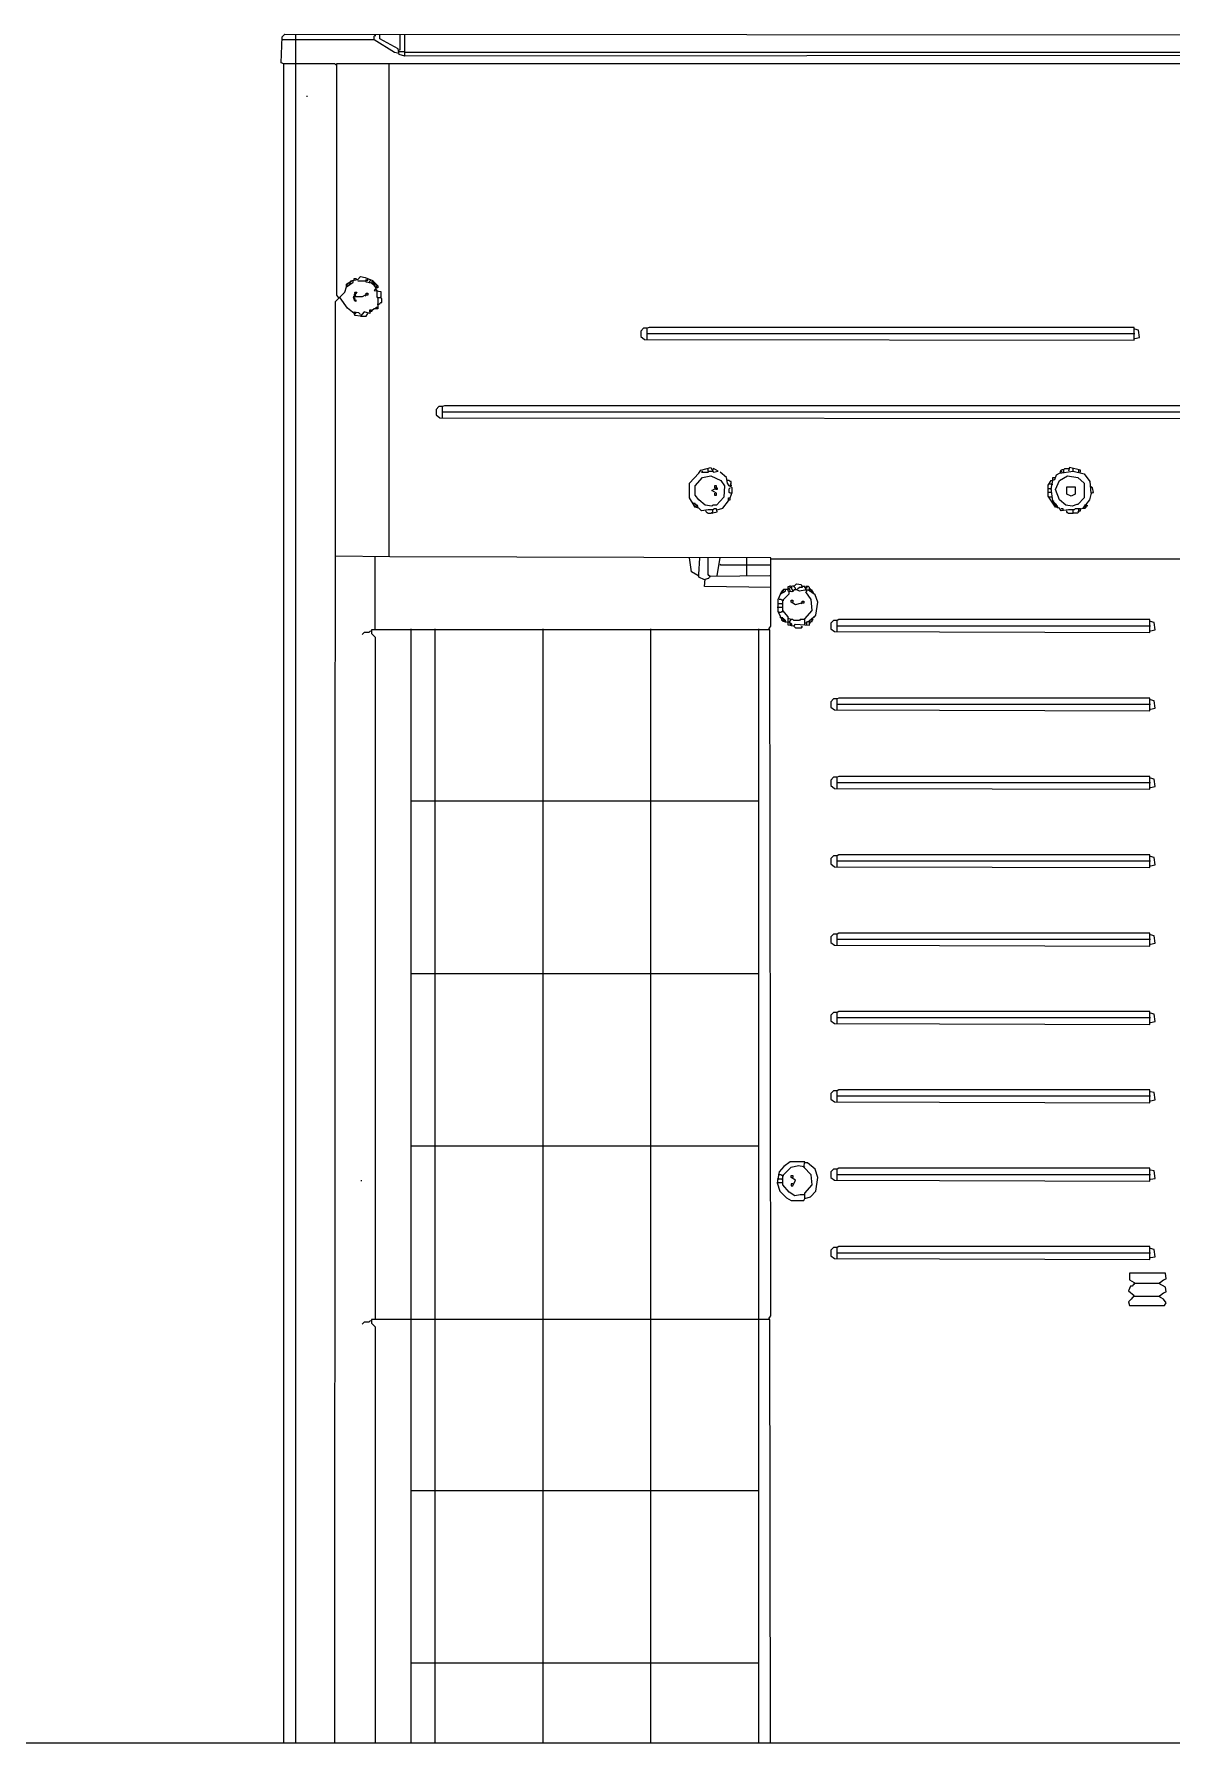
# Model space of a CAD drawing. Extents: x 3792242 to 5145247, y -1546315 to -1031918.
# Drawn here: x 4212547 to 4213419, y -1518664 to -1517354 of the extents above; entities that cross this region are included whole.
import ezdxf

# ---------------------------------------------------------------- set-up
doc = ezdxf.new("R2010")
doc.units = 0
doc.header["$MEASUREMENT"] = 0
doc.layers.add('TENKÁ', color=7, linetype='CONTINUOUS')
doc.layers.add('ZZ-chladenie', color=133, linetype='CONTINUOUS')

msp = doc.modelspace()

# ---------------------------------------------------------------- linework, layer by layer
at = {"layer": 'TENKÁ'}
msp.add_line((4173034.314, -1518663.77), (4218634.314, -1518663.77), dxfattribs=at)
at = {"layer": 'ZZ-chladenie', "color": 9}
for p, q in [((4212736.762, -1517376.171), (4212737.469, -1517356.386)), ((4212737.469, -1517356.386), (4212739.589, -1517354.266)), ((4212748.068, -1517358.506), (4212737.469, -1517358.506)), ((4212739.589, -1517354.266), (4213669.487, -1517354.973)), ((4212748.068, -1518663.77), (4212748.068, -1517354.266)), ((4212808.129, -1517358.506), (4212748.068, -1517358.506)), ((4212808.129, -1517355.679), (4212808.836, -1517354.973)), ((4212808.129, -1517358.506), (4212808.129, -1517355.679)), ((4212823.675, -1517368.399), (4212808.129, -1517358.506)), ((4212808.836, -1517354.973), (4212808.836, -1517355.679)), ((4212812.37, -1517354.973), (4212812.37, -1517354.266)), ((4212812.37, -1517357.799), (4212812.37, -1517354.973)), ((4212826.502, -1517365.572), (4212812.37, -1517357.799)), ((4212827.915, -1517366.279), (4212827.915, -1517354.266)), ((4212831.448, -1517370.518), (4212831.448, -1517354.266)), ((4212827.208, -1517369.105), (4212823.675, -1517368.399)), ((4212827.208, -1517369.812), (4212826.502, -1517365.572)), ((4212827.208, -1517366.279), (4212827.915, -1517366.279)), ((4212830.741, -1517367.692), (4212827.208, -1517367.692)), ((4212831.448, -1517371.225), (4212827.208, -1517369.812)), ((4212831.448, -1517368.399), (4212830.741, -1517367.692)), ((4213575.508, -1517368.399), (4212831.448, -1517368.399)), ((4213575.508, -1517370.518), (4212831.448, -1517371.225)), ((4212738.882, -1517376.878), (4212736.762, -1517376.171)), ((4212748.068, -1517376.878), (4212738.882, -1517376.878)), ((4212738.882, -1518663.77), (4212738.882, -1517376.878)), ((4212777.745, -1517376.878), (4212748.068, -1517376.878)), ((4212778.452, -1517377.584), (4212777.745, -1517376.878)), ((4212778.452, -1517377.584), (4212779.159, -1517377.584)), ((4213588.227, -1517376.878), (4212779.159, -1517376.878)), ((4212779.159, -1517376.878), (4212779.159, -1517554.237)), ((4212819.436, -1517754.207), (4212819.436, -1517376.878)), ((4212756.548, -1517402.316), (4212756.548, -1517401.609)), ((4212786.932, -1517545.758), (4212791.171, -1517542.931)), ((4212786.932, -1517547.877), (4212791.878, -1517544.344)), ((4212789.051, -1517544.344), (4212788.345, -1517545.051)), ((4212789.758, -1517545.051), (4212789.051, -1517544.344)), ((4212790.464, -1517543.638), (4212790.464, -1517542.931)), ((4212791.171, -1517542.931), (4212795.411, -1517542.224)), ((4212791.878, -1517544.344), (4212791.878, -1517542.931)), ((4212792.584, -1517542.931), (4212792.584, -1517541.518)), ((4212792.584, -1517541.518), (4212793.997, -1517541.518)), ((4212793.997, -1517541.518), (4212794.704, -1517542.224)), ((4212794.704, -1517542.224), (4212793.997, -1517542.224)), ((4212795.411, -1517542.224), (4212797.531, -1517540.105)), ((4212801.77, -1517543.638), (4212795.411, -1517543.638)), ((4212797.531, -1517540.105), (4212801.063, -1517540.811)), ((4212801.063, -1517540.811), (4212806.716, -1517542.931)), ((4212801.77, -1517544.344), (4212801.77, -1517542.224)), ((4212801.77, -1517542.224), (4212803.184, -1517542.931)), ((4212806.716, -1517545.051), (4212801.77, -1517544.344)), ((4212803.184, -1517542.931), (4212803.184, -1517541.518)), ((4212804.597, -1517543.638), (4212805.303, -1517542.931)), ((4212804.597, -1517545.051), (4212804.597, -1517543.638)), ((4212805.303, -1517542.931), (4212805.303, -1517542.224)), ((4212806.01, -1517544.344), (4212806.716, -1517543.638)), ((4212806.716, -1517545.051), (4212806.01, -1517544.344)), ((4212806.716, -1517542.931), (4212810.956, -1517547.171)), ((4212807.423, -1517543.638), (4212806.716, -1517543.638)), ((4212807.423, -1517544.344), (4212807.423, -1517543.638)), ((4212808.129, -1517545.051), (4212807.423, -1517544.344)), ((4212778.452, -1517559.183), (4212785.518, -1517552.117)), ((4212779.159, -1517554.237), (4212780.572, -1517556.357)), ((4212781.985, -1517556.357), (4212781.985, -1517555.65)), ((4212787.638, -1517564.129), (4212781.985, -1517556.357)), ((4212785.518, -1517552.117), (4212786.932, -1517547.877)), ((4212786.932, -1517547.877), (4212786.225, -1517547.877)), ((4212786.932, -1517546.464), (4212787.638, -1517545.758)), ((4212786.932, -1517547.877), (4212786.932, -1517545.758)), ((4212787.638, -1517547.171), (4212786.932, -1517546.464)), ((4212786.932, -1517547.877), (4212787.638, -1517547.171)), ((4212787.638, -1517545.758), (4212787.638, -1517545.051)), ((4212787.638, -1517545.051), (4212788.345, -1517545.051)), ((4212788.345, -1517546.464), (4212789.051, -1517546.464)), ((4212789.051, -1517545.758), (4212789.758, -1517545.051)), ((4212789.051, -1517546.464), (4212789.051, -1517545.758)), ((4212798.944, -1517555.65), (4212791.878, -1517555.65)), ((4212791.878, -1517555.65), (4212792.584, -1517557.77)), ((4212793.997, -1517553.531), (4212792.584, -1517553.531)), ((4212792.584, -1517553.531), (4212792.584, -1517554.944)), ((4212792.584, -1517554.944), (4212793.997, -1517554.944)), ((4212793.291, -1517556.357), (4212792.584, -1517557.063)), ((4212792.584, -1517557.063), (4212793.291, -1517557.063)), ((4212792.584, -1517557.77), (4212793.997, -1517557.77)), ((4212793.997, -1517554.944), (4212793.291, -1517552.117)), ((4212793.291, -1517552.117), (4212794.704, -1517552.117)), ((4212793.291, -1517557.063), (4212793.291, -1517556.357)), ((4212794.704, -1517552.117), (4212793.997, -1517553.531)), ((4212793.997, -1517557.77), (4212793.997, -1517559.183)), ((4212801.063, -1517554.237), (4212798.944, -1517555.65)), ((4212801.77, -1517554.237), (4212801.063, -1517554.944)), ((4212803.184, -1517554.237), (4212801.063, -1517554.237)), ((4212801.77, -1517554.237), (4212801.77, -1517552.824)), ((4212801.77, -1517552.824), (4212803.184, -1517552.824)), ((4212803.184, -1517552.824), (4212803.184, -1517554.237)), ((4212806.716, -1517545.758), (4212806.01, -1517545.051)), ((4212809.543, -1517548.584), (4212806.716, -1517545.051)), ((4212807.423, -1517545.758), (4212806.716, -1517545.758)), ((4212808.129, -1517546.464), (4212807.423, -1517545.758)), ((4212808.836, -1517545.758), (4212808.129, -1517545.051)), ((4212808.836, -1517547.171), (4212808.129, -1517546.464)), ((4212809.543, -1517548.584), (4212808.129, -1517550.704)), ((4212808.129, -1517550.704), (4212813.076, -1517551.41)), ((4212809.543, -1517545.758), (4212808.836, -1517545.758)), ((4212808.836, -1517547.877), (4212808.836, -1517547.171)), ((4212809.543, -1517548.584), (4212808.836, -1517547.877)), ((4212809.543, -1517546.464), (4212809.543, -1517545.758)), ((4212810.25, -1517547.171), (4212809.543, -1517546.464)), ((4212809.543, -1517547.877), (4212810.25, -1517547.171)), ((4212809.543, -1517549.997), (4212809.543, -1517548.584)), ((4212810.956, -1517548.584), (4212809.543, -1517548.584)), ((4212810.25, -1517550.704), (4212809.543, -1517549.997)), ((4212810.25, -1517555.65), (4212810.25, -1517550.704)), ((4212810.956, -1517556.357), (4212810.25, -1517555.65)), ((4212810.956, -1517547.171), (4212810.956, -1517548.584)), ((4212813.076, -1517556.357), (4212810.956, -1517556.357)), ((4212810.956, -1517556.357), (4212810.956, -1517564.836)), ((4212813.076, -1517551.41), (4212813.076, -1517556.357)), ((4212813.076, -1517556.357), (4212813.076, -1517555.65)), ((4212813.783, -1517557.063), (4212813.076, -1517556.357)), ((4212813.783, -1517559.89), (4212813.783, -1517557.063)), ((4212777.926, -1518663.77), (4212778.452, -1517559.183)), ((4212792.584, -1517568.369), (4212787.638, -1517564.129)), ((4212793.997, -1517559.183), (4212792.584, -1517558.476)), ((4212793.291, -1517569.782), (4212792.584, -1517566.956)), ((4212792.584, -1517566.956), (4212796.118, -1517567.663)), ((4212792.584, -1517568.369), (4212793.997, -1517568.369)), ((4212797.531, -1517570.489), (4212793.291, -1517569.782)), ((4212793.997, -1517568.369), (4212793.997, -1517566.956)), ((4212796.118, -1517567.663), (4212797.531, -1517569.076)), ((4212800.357, -1517566.956), (4212797.531, -1517570.489)), ((4212797.531, -1517570.489), (4212801.77, -1517570.489)), ((4212804.597, -1517568.369), (4212800.357, -1517566.956)), ((4212801.77, -1517570.489), (4212803.184, -1517568.369)), ((4212804.597, -1517566.956), (4212804.597, -1517565.542)), ((4212804.597, -1517565.542), (4212806.01, -1517565.542)), ((4212805.303, -1517566.956), (4212804.597, -1517566.956)), ((4212804.597, -1517566.956), (4212804.597, -1517568.369)), ((4212808.129, -1517564.836), (4212805.303, -1517566.956)), ((4212806.01, -1517565.542), (4212806.01, -1517566.249)), ((4212806.01, -1517566.249), (4212806.01, -1517566.956)), ((4212810.956, -1517564.836), (4212808.129, -1517564.836)), ((4212809.543, -1517564.836), (4212809.543, -1517563.423)), ((4212809.543, -1517563.423), (4212810.25, -1517563.423)), ((4212810.25, -1517561.303), (4212811.663, -1517561.303)), ((4212810.25, -1517563.423), (4212810.956, -1517563.423)), ((4212811.663, -1517561.303), (4212812.37, -1517560.597)), ((4212812.37, -1517560.597), (4212813.076, -1517559.89)), ((4212813.076, -1517559.89), (4212813.783, -1517559.89)), ((4213014.46, -1517579.675), (4213012.34, -1517581.794)), ((4213012.34, -1517581.794), (4213012.34, -1517586.034)), ((4213017.286, -1517579.675), (4213014.46, -1517579.675)), ((4213018.699, -1517578.968), (4213017.286, -1517579.675)), ((4213017.286, -1517588.154), (4213017.286, -1517579.675)), ((4213391.082, -1517583.915), (4213017.286, -1517583.915)), ((4213390.376, -1517578.968), (4213018.699, -1517578.968)), ((4213390.376, -1517588.86), (4213390.376, -1517578.968)), ((4213391.082, -1517580.381), (4213390.376, -1517580.381)), ((4213393.909, -1517581.088), (4213391.082, -1517580.381)), ((4213394.616, -1517586.741), (4213393.909, -1517581.088)), ((4213012.34, -1517586.034), (4213015.166, -1517588.154)), ((4213015.166, -1517588.154), (4213390.376, -1517588.86)), ((4213391.082, -1517587.447), (4213394.616, -1517586.741)), ((4212857.593, -1517639.737), (4212855.472, -1517641.856)), ((4212855.472, -1517641.856), (4212855.472, -1517646.096)), ((4212855.472, -1517646.096), (4212858.299, -1517648.216)), ((4212860.419, -1517639.737), (4212857.593, -1517639.737)), ((4212858.299, -1517648.216), (4213547.243, -1517648.923)), ((4212861.832, -1517639.03), (4212860.419, -1517639.737)), ((4212860.419, -1517648.216), (4212860.419, -1517639.737)), ((4213547.95, -1517643.976), (4212860.419, -1517643.976)), ((4213547.243, -1517639.03), (4212861.832, -1517639.03)), ((4213056.856, -1517690.612), (4213058.269, -1517688.493)), ((4213058.269, -1517688.493), (4213066.042, -1517686.373)), ((4213059.683, -1517688.493), (4213059.683, -1517687.786)), ((4213063.922, -1517689.199), (4213063.922, -1517687.08)), ((4213066.042, -1517686.373), (4213068.162, -1517689.906)), ((4213068.162, -1517687.08), (4213067.456, -1517687.786)), ((4213071.695, -1517689.199), (4213068.162, -1517687.08)), ((4213334.554, -1517688.493), (4213335.26, -1517687.786)), ((4213334.554, -1517689.199), (4213334.554, -1517688.493)), ((4213335.26, -1517687.786), (4213336.673, -1517687.786)), ((4213336.673, -1517687.786), (4213337.38, -1517687.08)), ((4213336.673, -1517689.906), (4213336.673, -1517687.786)), ((4213337.38, -1517687.08), (4213340.207, -1517687.08)), ((4213340.914, -1517686.373), (4213340.207, -1517689.199)), ((4213349.393, -1517688.493), (4213340.914, -1517686.373)), ((4213343.74, -1517689.199), (4213343.74, -1517687.08)), ((4213347.98, -1517689.906), (4213347.98, -1517688.493)), ((4213349.393, -1517689.906), (4213349.393, -1517688.493)), ((4213049.79, -1517698.385), (4213056.856, -1517690.612)), ((4213049.79, -1517709.691), (4213049.79, -1517698.385)), ((4213054.03, -1517700.505), (4213059.683, -1517694.146)), ((4213054.03, -1517707.571), (4213054.03, -1517700.505)), ((4213059.683, -1517689.199), (4213058.976, -1517689.906)), ((4213058.976, -1517689.906), (4213063.922, -1517689.906)), ((4213059.683, -1517689.906), (4213059.683, -1517689.199)), ((4213059.683, -1517694.146), (4213066.042, -1517692.733)), ((4213063.922, -1517689.906), (4213064.629, -1517689.199)), ((4213064.629, -1517689.199), (4213067.456, -1517689.199)), ((4213066.042, -1517692.733), (4213073.815, -1517696.265)), ((4213066.749, -1517704.038), (4213070.282, -1517701.918)), ((4213068.162, -1517689.906), (4213071.695, -1517689.199)), ((4213070.282, -1517700.505), (4213068.869, -1517700.505)), ((4213068.869, -1517700.505), (4213068.869, -1517701.918)), ((4213068.869, -1517701.918), (4213070.282, -1517701.918)), ((4213070.282, -1517701.918), (4213070.282, -1517700.505)), ((4213070.282, -1517701.918), (4213070.988, -1517701.918)), ((4213070.988, -1517701.918), (4213070.988, -1517703.332)), ((4213078.055, -1517694.146), (4213073.108, -1517689.906)), ((4213073.815, -1517696.265), (4213076.642, -1517700.505)), ((4213076.642, -1517700.505), (4213075.935, -1517708.985)), ((4213078.761, -1517698.385), (4213078.055, -1517694.146)), ((4213080.174, -1517696.265), (4213078.761, -1517696.265)), ((4213080.174, -1517700.505), (4213078.761, -1517698.385)), ((4213080.881, -1517696.972), (4213080.174, -1517696.265)), ((4213082.294, -1517701.918), (4213080.174, -1517700.505)), ((4213080.174, -1517702.625), (4213080.881, -1517701.918)), ((4213081.588, -1517696.972), (4213080.881, -1517696.972)), ((4213081.588, -1517699.092), (4213080.881, -1517699.092)), ((4213080.881, -1517699.092), (4213081.588, -1517699.799)), ((4213081.588, -1517700.505), (4213080.881, -1517700.505)), ((4213081.588, -1517699.092), (4213081.588, -1517696.972)), ((4213081.588, -1517699.799), (4213081.588, -1517700.505)), ((4213082.294, -1517705.451), (4213082.294, -1517701.918)), ((4213324.662, -1517699.799), (4213326.781, -1517696.265)), ((4213324.662, -1517708.278), (4213324.662, -1517699.799)), ((4213327.488, -1517699.092), (4213325.368, -1517699.092)), ((4213326.781, -1517696.265), (4213329.607, -1517695.559)), ((4213326.781, -1517702.625), (4213328.194, -1517696.265)), ((4213327.488, -1517699.092), (4213328.194, -1517699.092)), ((4213328.194, -1517696.265), (4213328.194, -1517694.146)), ((4213328.194, -1517694.146), (4213329.607, -1517694.146)), ((4213329.607, -1517695.559), (4213331.021, -1517692.026)), ((4213330.314, -1517703.332), (4213333.141, -1517696.265)), ((4213331.021, -1517692.026), (4213333.141, -1517690.612)), ((4213333.141, -1517690.612), (4213343.74, -1517689.199)), ((4213333.141, -1517696.265), (4213339.5, -1517692.733)), ((4213334.554, -1517689.199), (4213333.847, -1517689.199)), ((4213333.847, -1517689.199), (4213333.847, -1517690.612)), ((4213335.26, -1517689.906), (4213334.554, -1517689.199)), ((4213335.26, -1517690.612), (4213335.26, -1517689.906)), ((4213338.794, -1517706.864), (4213338.794, -1517701.212)), ((4213338.794, -1517701.212), (4213345.153, -1517701.212)), ((4213339.5, -1517692.733), (4213347.273, -1517694.146)), ((4213343.74, -1517689.199), (4213352.219, -1517691.319)), ((4213345.153, -1517701.212), (4213345.153, -1517706.864)), ((4213347.273, -1517694.146), (4213352.219, -1517698.385)), ((4213352.219, -1517691.319), (4213356.459, -1517696.972)), ((4213352.219, -1517698.385), (4213352.219, -1517709.691)), ((4213356.459, -1517696.972), (4213357.165, -1517706.158)), ((4213358.579, -1517701.918), (4213357.165, -1517701.212)), ((4213359.285, -1517705.451), (4213358.579, -1517701.918)), ((4213054.03, -1517716.757), (4213049.79, -1517709.691)), ((4213052.617, -1517713.93), (4213051.91, -1517713.224)), ((4213054.03, -1517713.93), (4213052.617, -1517713.93)), ((4213056.856, -1517711.104), (4213054.03, -1517707.571)), ((4213054.03, -1517714.637), (4213054.03, -1517713.93)), ((4213054.736, -1517714.637), (4213054.03, -1517714.637)), ((4213054.736, -1517715.344), (4213054.03, -1517714.637)), ((4213054.736, -1517715.344), (4213054.736, -1517714.637)), ((4213061.803, -1517715.344), (4213056.856, -1517711.104)), ((4213070.282, -1517706.158), (4213066.749, -1517704.038)), ((4213068.869, -1517706.158), (4213068.869, -1517707.571)), ((4213068.869, -1517707.571), (4213070.282, -1517707.571)), ((4213070.988, -1517703.332), (4213069.575, -1517703.332)), ((4213070.282, -1517707.571), (4213070.282, -1517706.158)), ((4213075.935, -1517708.985), (4213070.282, -1517715.344)), ((4213075.228, -1517717.464), (4213079.468, -1517711.811)), ((4213079.468, -1517711.811), (4213079.468, -1517709.691)), ((4213079.468, -1517709.691), (4213080.881, -1517709.691)), ((4213079.468, -1517711.104), (4213080.881, -1517711.104)), ((4213080.174, -1517705.451), (4213080.174, -1517702.625)), ((4213080.881, -1517706.158), (4213080.174, -1517705.451)), ((4213080.881, -1517709.691), (4213082.294, -1517705.451)), ((4213081.588, -1517706.158), (4213080.881, -1517706.158)), ((4213080.881, -1517711.104), (4213080.881, -1517709.691)), ((4213081.588, -1517706.158), (4213082.294, -1517706.158)), ((4213326.781, -1517702.625), (4213324.662, -1517702.625)), ((4213326.781, -1517705.451), (4213324.662, -1517705.451)), ((4213330.314, -1517716.757), (4213324.662, -1517708.278)), ((4213327.488, -1517708.985), (4213325.368, -1517708.985)), ((4213326.781, -1517702.625), (4213327.488, -1517702.625)), ((4213328.194, -1517711.811), (4213326.781, -1517702.625)), ((4213328.901, -1517712.517), (4213328.194, -1517711.811)), ((4213331.021, -1517715.344), (4213328.194, -1517711.811)), ((4213328.194, -1517713.224), (4213328.901, -1517712.517)), ((4213328.194, -1517713.93), (4213328.194, -1517713.224)), ((4213328.901, -1517713.93), (4213328.194, -1517713.93)), ((4213329.607, -1517713.93), (4213328.901, -1517713.93)), ((4213330.314, -1517714.637), (4213329.607, -1517713.93)), ((4213333.141, -1517711.104), (4213330.314, -1517703.332)), ((4213331.021, -1517714.637), (4213330.314, -1517714.637)), ((4213331.021, -1517715.344), (4213331.021, -1517714.637)), ((4213338.087, -1517715.344), (4213333.141, -1517711.104)), ((4213342.327, -1517708.278), (4213338.794, -1517706.864)), ((4213345.153, -1517706.864), (4213342.327, -1517708.278)), ((4213346.566, -1517714.637), (4213343.033, -1517716.051)), ((4213347.273, -1517714.637), (4213346.566, -1517714.637)), ((4213352.219, -1517709.691), (4213347.273, -1517714.637)), ((4213351.512, -1517717.464), (4213353.632, -1517714.637)), ((4213352.926, -1517715.344), (4213352.926, -1517714.637)), ((4213353.632, -1517714.637), (4213356.459, -1517711.104)), ((4213356.459, -1517711.104), (4213357.872, -1517706.158)), ((4213357.165, -1517706.158), (4213359.285, -1517705.451)), ((4213357.872, -1517706.158), (4213358.579, -1517705.451)), ((4213053.323, -1517716.051), (4213053.323, -1517715.344)), ((4213054.03, -1517716.051), (4213053.323, -1517716.051)), ((4213054.736, -1517716.757), (4213054.03, -1517716.051)), ((4213056.856, -1517717.464), (4213054.03, -1517716.757)), ((4213055.443, -1517716.051), (4213054.736, -1517715.344)), ((4213055.443, -1517715.344), (4213054.736, -1517715.344)), ((4213055.443, -1517716.051), (4213054.736, -1517716.757)), ((4213054.736, -1517716.757), (4213055.443, -1517716.051)), ((4213056.15, -1517716.051), (4213055.443, -1517715.344)), ((4213056.15, -1517717.464), (4213056.15, -1517716.051)), ((4213058.976, -1517719.583), (4213056.856, -1517717.464)), ((4213063.922, -1517718.877), (4213058.976, -1517719.583)), ((4213066.749, -1517716.051), (4213061.803, -1517715.344)), ((4213062.509, -1517720.29), (4213062.509, -1517719.583)), ((4213063.216, -1517720.996), (4213062.509, -1517720.29)), ((4213063.922, -1517721.703), (4213063.216, -1517720.996)), ((4213067.456, -1517718.877), (4213063.922, -1517718.877)), ((4213066.042, -1517721.703), (4213063.922, -1517721.703)), ((4213066.749, -1517720.996), (4213066.042, -1517721.703)), ((4213067.456, -1517715.344), (4213066.749, -1517716.051)), ((4213067.456, -1517720.996), (4213066.749, -1517721.703)), ((4213067.456, -1517720.996), (4213066.749, -1517720.996)), ((4213070.282, -1517715.344), (4213067.456, -1517715.344)), ((4213068.869, -1517718.17), (4213067.456, -1517718.877)), ((4213067.456, -1517720.996), (4213067.456, -1517718.877)), ((4213067.456, -1517720.996), (4213070.988, -1517720.29)), ((4213070.282, -1517718.17), (4213068.869, -1517718.17)), ((4213070.988, -1517720.29), (4213070.282, -1517718.17)), ((4213070.988, -1517718.877), (4213075.228, -1517717.464)), ((4213329.607, -1517716.051), (4213329.607, -1517715.344)), ((4213330.314, -1517716.051), (4213329.607, -1517716.051)), ((4213331.021, -1517716.757), (4213330.314, -1517716.051)), ((4213333.141, -1517717.464), (4213330.314, -1517716.757)), ((4213331.728, -1517716.051), (4213331.021, -1517715.344)), ((4213332.434, -1517717.464), (4213331.021, -1517715.344)), ((4213331.728, -1517716.051), (4213331.021, -1517716.757)), ((4213331.021, -1517716.757), (4213331.728, -1517716.051)), ((4213334.554, -1517719.583), (4213333.141, -1517717.464)), ((4213335.967, -1517718.17), (4213334.554, -1517718.17)), ((4213340.207, -1517718.877), (4213334.554, -1517719.583)), ((4213335.967, -1517719.583), (4213335.967, -1517718.17)), ((4213343.033, -1517716.051), (4213338.087, -1517715.344)), ((4213338.794, -1517720.29), (4213338.794, -1517719.583)), ((4213339.5, -1517720.996), (4213338.794, -1517720.29)), ((4213340.207, -1517721.703), (4213339.5, -1517720.996)), ((4213343.74, -1517718.877), (4213340.207, -1517718.877)), ((4213343.74, -1517721.703), (4213340.207, -1517721.703)), ((4213344.446, -1517718.877), (4213343.74, -1517718.877)), ((4213343.74, -1517720.996), (4213343.74, -1517718.877)), ((4213343.74, -1517720.996), (4213347.273, -1517720.996)), ((4213343.74, -1517720.996), (4213343.74, -1517721.703)), ((4213345.153, -1517718.17), (4213344.446, -1517718.877)), ((4213347.98, -1517718.17), (4213345.153, -1517718.17)), ((4213347.98, -1517719.583), (4213347.273, -1517720.29)), ((4213347.273, -1517720.996), (4213347.98, -1517720.29)), ((4213349.393, -1517718.17), (4213347.98, -1517718.17)), ((4213347.98, -1517720.29), (4213347.98, -1517718.17)), ((4213347.98, -1517719.583), (4213349.393, -1517719.583)), ((4213349.393, -1517718.17), (4213351.512, -1517717.464)), ((4213349.393, -1517719.583), (4213349.393, -1517718.17)), ((4213351.512, -1517717.464), (4213352.926, -1517717.464)), ((4213352.219, -1517716.051), (4213352.926, -1517715.344)), ((4213352.926, -1517716.757), (4213352.219, -1517716.051)), ((4213352.926, -1517716.757), (4213352.219, -1517716.051)), ((4213353.632, -1517716.051), (4213352.926, -1517716.757)), ((4213352.926, -1517717.464), (4213353.632, -1517716.757)), ((4213353.632, -1517716.051), (4213354.339, -1517715.344)), ((4213353.632, -1517716.757), (4213353.632, -1517716.051)), ((4213354.339, -1517716.051), (4213353.632, -1517716.051)), ((4213354.339, -1517715.344), (4213354.339, -1517716.051)), ((4212820.142, -1517754.914), (4212778.452, -1517754.207)), ((4212808.836, -1517810.03), (4212808.836, -1517754.914)), ((4213111.972, -1517755.621), (4212820.142, -1517754.914)), ((4213051.204, -1517766.22), (4213049.79, -1517755.621)), ((4213056.15, -1517769.046), (4213051.204, -1517766.22)), ((4213056.856, -1517768.339), (4213057.563, -1517755.621)), ((4213063.922, -1517768.339), (4213063.922, -1517755.621)), ((4213070.988, -1517769.046), (4213073.108, -1517755.621)), ((4213073.815, -1517761.273), (4213073.108, -1517760.567)), ((4213093.6, -1517761.273), (4213073.815, -1517761.273)), ((4213093.6, -1517769.046), (4213093.6, -1517755.621)), ((4213111.972, -1517761.273), (4213093.6, -1517761.273)), ((4213111.972, -1517807.91), (4213111.972, -1517755.621)), ((4213111.972, -1517756.327), (4213586.813, -1517756.327)), ((4213056.15, -1517769.046), (4213056.856, -1517769.046)), ((4213056.856, -1517770.46), (4213056.856, -1517768.339)), ((4213061.096, -1517772.579), (4213056.856, -1517770.46)), ((4213061.096, -1517777.526), (4213061.803, -1517771.873)), ((4213111.972, -1517778.232), (4213061.096, -1517777.526)), ((4213061.803, -1517771.873), (4213064.629, -1517771.166)), ((4213064.629, -1517769.046), (4213063.922, -1517768.339)), ((4213065.335, -1517769.753), (4213064.629, -1517769.046)), ((4213064.629, -1517771.166), (4213065.335, -1517769.753)), ((4213065.335, -1517769.753), (4213111.265, -1517769.046)), ((4213065.335, -1517769.753), (4213065.335, -1517770.46)), ((4213120.451, -1517781.059), (4213121.865, -1517779.646)), ((4213121.158, -1517781.059), (4213121.158, -1517780.352)), ((4213121.158, -1517780.352), (4213121.865, -1517780.352)), ((4213121.865, -1517779.646), (4213124.691, -1517779.646)), ((4213123.278, -1517781.059), (4213123.278, -1517779.646)), ((4213125.397, -1517777.526), (4213130.344, -1517776.819)), ((4213125.397, -1517781.059), (4213125.397, -1517777.526)), ((4213126.104, -1517778.939), (4213126.81, -1517778.232)), ((4213126.104, -1517779.646), (4213126.104, -1517778.939)), ((4213126.81, -1517780.352), (4213126.104, -1517779.646)), ((4213126.81, -1517777.526), (4213126.81, -1517776.819)), ((4213126.81, -1517778.232), (4213126.81, -1517778.939)), ((4213126.81, -1517778.232), (4213128.224, -1517778.232)), ((4213126.81, -1517781.765), (4213126.81, -1517780.352)), ((4213128.224, -1517778.232), (4213128.224, -1517777.526)), ((4213128.224, -1517779.646), (4213128.224, -1517778.232)), ((4213128.931, -1517780.352), (4213128.224, -1517779.646)), ((4213131.051, -1517779.646), (4213128.224, -1517781.765)), ((4213128.931, -1517781.059), (4213128.931, -1517780.352)), ((4213129.637, -1517777.526), (4213129.637, -1517776.819)), ((4213130.344, -1517778.232), (4213129.637, -1517777.526)), ((4213130.344, -1517776.819), (4213131.757, -1517775.405)), ((4213131.051, -1517778.939), (4213130.344, -1517778.232)), ((4213131.051, -1517779.646), (4213131.051, -1517778.939)), ((4213131.051, -1517779.646), (4213131.051, -1517780.352)), ((4213133.877, -1517781.059), (4213131.051, -1517779.646)), ((4213131.757, -1517775.405), (4213135.29, -1517776.112)), ((4213133.877, -1517778.232), (4213132.464, -1517779.646)), ((4213135.997, -1517778.232), (4213133.877, -1517778.232)), ((4213138.117, -1517780.352), (4213133.877, -1517781.059)), ((4213135.29, -1517776.112), (4213135.997, -1517778.232)), ((4213138.117, -1517777.526), (4213135.997, -1517777.526)), ((4213138.117, -1517778.232), (4213138.117, -1517777.526)), ((4213138.823, -1517778.939), (4213138.117, -1517778.232)), ((4213138.823, -1517778.939), (4213138.117, -1517778.939)), ((4213140.943, -1517780.352), (4213138.117, -1517780.352)), ((4213140.943, -1517777.526), (4213138.823, -1517777.526)), ((4213138.823, -1517777.526), (4213139.53, -1517778.232)), ((4213139.53, -1517778.939), (4213138.823, -1517778.939)), ((4213138.823, -1517779.646), (4213138.823, -1517778.939)), ((4213139.53, -1517780.352), (4213138.823, -1517779.646)), ((4213139.53, -1517778.232), (4213139.53, -1517778.939)), ((4213139.53, -1517781.059), (4213139.53, -1517780.352)), ((4213141.649, -1517778.232), (4213140.943, -1517777.526)), ((4213145.889, -1517783.885), (4213140.943, -1517780.352)), ((4213141.649, -1517778.939), (4213141.649, -1517778.232)), ((4213143.769, -1517781.059), (4213141.649, -1517778.939)), ((4213141.649, -1517778.939), (4213141.649, -1517780.352)), ((4213141.649, -1517780.352), (4213141.649, -1517778.939)), ((4213143.769, -1517780.352), (4213143.062, -1517780.352)), ((4213143.769, -1517781.059), (4213143.769, -1517780.352)), ((4213117.625, -1517793.778), (4213116.918, -1517793.778)), ((4213117.625, -1517787.418), (4213120.451, -1517781.059)), ((4213117.625, -1517796.604), (4213117.625, -1517787.418)), ((4213120.451, -1517790.951), (4213117.625, -1517790.951)), ((4213120.451, -1517793.778), (4213117.625, -1517793.778)), ((4213119.744, -1517787.418), (4213118.331, -1517787.418)), ((4213119.744, -1517783.178), (4213123.278, -1517781.059)), ((4213120.451, -1517788.125), (4213119.744, -1517787.418)), ((4213120.451, -1517781.765), (4213121.158, -1517781.059)), ((4213121.158, -1517782.472), (4213120.451, -1517781.765)), ((4213121.158, -1517782.472), (4213120.451, -1517781.765)), ((4213121.158, -1517788.125), (4213120.451, -1517788.125)), ((4213120.451, -1517790.951), (4213121.158, -1517790.951)), ((4213121.865, -1517781.765), (4213121.158, -1517782.472)), ((4213121.158, -1517788.125), (4213126.104, -1517783.178)), ((4213121.158, -1517788.125), (4213121.865, -1517788.125)), ((4213121.158, -1517795.897), (4213121.158, -1517788.125)), ((4213121.865, -1517781.765), (4213122.571, -1517781.765)), ((4213122.571, -1517781.765), (4213122.571, -1517781.059)), ((4213128.224, -1517781.765), (4213125.397, -1517781.059)), ((4213126.104, -1517783.178), (4213126.104, -1517781.765)), ((4213127.517, -1517789.538), (4213127.517, -1517788.125)), ((4213127.517, -1517788.125), (4213128.931, -1517788.125)), ((4213131.051, -1517791.657), (4213127.517, -1517789.538)), ((4213128.931, -1517781.059), (4213128.931, -1517781.765)), ((4213128.931, -1517788.125), (4213128.931, -1517789.538)), ((4213135.29, -1517790.244), (4213131.051, -1517791.657)), ((4213135.997, -1517790.244), (4213135.29, -1517790.951)), ((4213137.41, -1517790.244), (4213135.29, -1517790.244)), ((4213135.997, -1517790.244), (4213135.997, -1517788.831)), ((4213135.997, -1517788.831), (4213137.41, -1517788.831)), ((4213137.41, -1517788.831), (4213137.41, -1517790.244)), ((4213138.823, -1517781.765), (4213139.53, -1517781.059)), ((4213143.062, -1517787.418), (4213138.823, -1517781.765)), ((4213142.356, -1517781.765), (4213142.356, -1517781.059)), ((4213143.062, -1517781.765), (4213142.356, -1517781.765)), ((4213143.769, -1517782.472), (4213143.062, -1517781.765)), ((4213143.769, -1517795.897), (4213143.062, -1517787.418)), ((4213144.476, -1517781.765), (4213143.769, -1517781.059)), ((4213145.183, -1517783.178), (4213143.769, -1517781.059)), ((4213144.476, -1517781.765), (4213143.769, -1517782.472)), ((4213143.769, -1517782.472), (4213144.476, -1517781.765)), ((4213148.009, -1517789.538), (4213145.889, -1517783.885)), ((4213146.596, -1517799.43), (4213148.009, -1517789.538)), ((4213121.158, -1517804.377), (4213117.625, -1517796.604)), ((4213118.331, -1517797.311), (4213117.625, -1517797.311)), ((4213118.331, -1517797.311), (4213119.744, -1517797.311)), ((4213119.744, -1517801.551), (4213119.038, -1517800.844)), ((4213119.744, -1517797.311), (4213120.451, -1517796.604)), ((4213121.158, -1517801.551), (4213119.744, -1517801.551)), ((4213120.451, -1517796.604), (4213121.158, -1517796.604)), ((4213120.451, -1517803.67), (4213120.451, -1517802.964)), ((4213121.158, -1517803.67), (4213120.451, -1517803.67)), ((4213125.397, -1517800.844), (4213121.158, -1517795.897)), ((4213121.158, -1517802.257), (4213121.158, -1517801.551)), ((4213121.865, -1517802.257), (4213121.158, -1517802.257)), ((4213121.865, -1517802.964), (4213121.158, -1517802.257)), ((4213121.865, -1517804.377), (4213121.158, -1517803.67)), ((4213125.397, -1517805.083), (4213121.158, -1517804.377)), ((4213121.865, -1517802.964), (4213121.865, -1517802.257)), ((4213122.571, -1517803.67), (4213121.865, -1517802.964)), ((4213122.571, -1517802.964), (4213121.865, -1517802.964)), ((4213122.571, -1517803.67), (4213121.865, -1517804.377)), ((4213121.865, -1517804.377), (4213122.571, -1517803.67)), ((4213123.278, -1517803.67), (4213122.571, -1517802.964)), ((4213123.278, -1517805.083), (4213123.278, -1517803.67)), ((4213125.397, -1517807.203), (4213125.397, -1517800.844)), ((4213126.104, -1517802.257), (4213125.397, -1517801.551)), ((4213127.517, -1517802.964), (4213126.104, -1517802.257)), ((4213126.104, -1517805.083), (4213127.517, -1517802.964)), ((4213128.224, -1517806.496), (4213126.104, -1517805.083)), ((4213126.81, -1517806.496), (4213126.81, -1517805.083)), ((4213126.81, -1517806.496), (4213126.81, -1517807.203)), ((4213128.931, -1517802.964), (4213127.517, -1517802.964)), ((4213128.224, -1517807.91), (4213128.224, -1517806.496)), ((4213129.637, -1517803.67), (4213128.931, -1517802.964)), ((4213133.877, -1517803.67), (4213129.637, -1517803.67)), ((4213129.637, -1517807.91), (4213131.051, -1517806.496)), ((4213131.051, -1517806.496), (4213141.649, -1517807.203)), ((4213134.583, -1517802.964), (4213133.877, -1517803.67)), ((4213137.41, -1517802.964), (4213134.583, -1517802.964)), ((4213138.117, -1517802.257), (4213143.769, -1517795.897)), ((4213138.117, -1517807.203), (4213138.117, -1517802.257)), ((4213139.53, -1517805.79), (4213138.117, -1517805.79)), ((4213139.53, -1517805.083), (4213140.236, -1517804.377)), ((4213139.53, -1517807.203), (4213139.53, -1517805.083)), ((4213140.236, -1517804.377), (4213140.943, -1517804.377)), ((4213141.649, -1517804.377), (4213140.943, -1517804.377)), ((4213141.649, -1517803.67), (4213146.596, -1517799.43)), ((4213141.649, -1517805.79), (4213144.476, -1517802.964)), ((4213141.649, -1517807.203), (4213141.649, -1517803.67)), ((4213142.356, -1517805.083), (4213141.649, -1517804.377)), ((4213141.649, -1517805.79), (4213142.356, -1517805.083)), ((4213142.356, -1517803.67), (4213142.356, -1517802.964)), ((4213142.356, -1517802.964), (4213143.062, -1517802.964)), ((4213144.476, -1517802.964), (4213143.062, -1517802.964)), ((4213143.062, -1517804.377), (4213143.769, -1517804.377)), ((4213143.769, -1517804.377), (4213143.769, -1517803.67)), ((4213145.183, -1517801.551), (4213145.183, -1517800.844)), ((4213160.021, -1517803.67), (4213157.901, -1517805.79)), ((4213157.901, -1517805.79), (4213157.901, -1517810.03)), ((4213162.848, -1517803.67), (4213160.021, -1517803.67)), ((4213164.261, -1517802.964), (4213162.848, -1517803.67)), ((4213162.848, -1517812.149), (4213162.848, -1517803.67)), ((4213402.389, -1517802.964), (4213164.261, -1517802.964)), ((4213402.389, -1517812.856), (4213402.389, -1517802.964)), ((4213403.095, -1517804.377), (4213402.389, -1517804.377)), ((4213405.921, -1517805.083), (4213403.095, -1517804.377)), ((4213406.628, -1517810.736), (4213405.921, -1517805.083)), ((4212799.65, -1517813.562), (4212798.944, -1517814.269)), ((4212800.357, -1517812.856), (4212799.65, -1517813.562)), ((4212803.89, -1517812.856), (4212800.357, -1517812.856)), ((4212804.597, -1517812.149), (4212803.89, -1517812.856)), ((4212805.303, -1517811.443), (4212804.597, -1517812.149)), ((4212805.303, -1517812.149), (4212805.303, -1517811.443)), ((4213111.265, -1517810.736), (4212806.01, -1517810.736)), ((4212806.01, -1517810.736), (4212806.01, -1517813.562)), ((4212806.01, -1517813.562), (4212808.836, -1517816.389)), ((4212808.836, -1517816.389), (4212808.836, -1518338.574)), ((4212836.394, -1518338.574), (4212836.394, -1517810.03)), ((4212854.766, -1518338.574), (4212854.766, -1517810.03)), ((4212937.439, -1518338.574), (4212937.439, -1517810.03)), ((4213020.113, -1518338.574), (4213020.113, -1517810.03)), ((4213102.786, -1518338.574), (4213102.786, -1517810.03)), ((4213110.558, -1517810.03), (4213111.972, -1517807.91)), ((4213110.558, -1517810.03), (4213111.265, -1517809.323)), ((4213111.972, -1518336.454), (4213111.265, -1517810.736)), ((4213129.637, -1517807.91), (4213125.397, -1517807.203)), ((4213129.637, -1517807.91), (4213130.344, -1517808.616)), ((4213130.344, -1517808.616), (4213131.051, -1517809.323)), ((4213131.051, -1517809.323), (4213135.29, -1517809.323)), ((4213135.997, -1517807.91), (4213135.29, -1517808.616)), ((4213135.29, -1517809.323), (4213135.997, -1517808.616)), ((4213135.997, -1517808.616), (4213135.997, -1517807.91)), ((4213157.901, -1517810.03), (4213160.728, -1517812.149)), ((4213160.728, -1517812.149), (4213402.389, -1517812.856)), ((4213403.095, -1517807.91), (4213162.848, -1517807.91)), ((4213403.095, -1517811.443), (4213406.628, -1517810.736)), ((4213160.021, -1517863.732), (4213157.901, -1517865.852)), ((4213157.901, -1517865.852), (4213157.901, -1517870.091)), ((4213157.901, -1517870.091), (4213160.728, -1517872.212)), ((4213162.848, -1517863.732), (4213160.021, -1517863.732)), ((4213160.728, -1517872.212), (4213402.389, -1517872.918)), ((4213164.261, -1517863.025), (4213162.848, -1517863.732)), ((4213162.848, -1517872.212), (4213162.848, -1517863.732)), ((4213403.095, -1517867.971), (4213162.848, -1517867.971)), ((4213402.389, -1517863.025), (4213164.261, -1517863.025)), ((4213402.389, -1517872.918), (4213402.389, -1517863.025)), ((4213403.095, -1517864.439), (4213402.389, -1517864.439)), ((4213405.921, -1517865.145), (4213403.095, -1517864.439)), ((4213403.095, -1517871.505), (4213406.628, -1517870.798)), ((4213406.628, -1517870.798), (4213405.921, -1517865.145)), ((4213160.021, -1517923.793), (4213157.901, -1517925.914)), ((4213162.848, -1517923.793), (4213160.021, -1517923.793)), ((4213164.261, -1517923.087), (4213162.848, -1517923.793)), ((4213162.848, -1517932.273), (4213162.848, -1517923.793)), ((4213402.389, -1517923.087), (4213164.261, -1517923.087)), ((4213402.389, -1517932.98), (4213402.389, -1517923.087)), ((4213403.095, -1517924.5), (4213402.389, -1517924.5)), ((4213405.921, -1517925.207), (4213403.095, -1517924.5)), ((4213157.901, -1517925.914), (4213157.901, -1517930.153)), ((4213157.901, -1517930.153), (4213160.728, -1517932.273)), ((4213160.728, -1517932.273), (4213402.389, -1517932.98)), ((4213403.095, -1517928.033), (4213162.848, -1517928.033)), ((4213403.095, -1517931.566), (4213406.628, -1517930.86)), ((4213406.628, -1517930.86), (4213405.921, -1517925.207)), ((4212854.766, -1517942.166), (4212836.394, -1517942.166)), ((4212937.439, -1517942.166), (4212854.766, -1517942.166)), ((4213020.113, -1517942.166), (4212937.439, -1517942.166)), ((4213102.786, -1517942.166), (4213020.113, -1517942.166)), ((4213160.021, -1517983.855), (4213157.901, -1517985.975)), ((4213157.901, -1517985.975), (4213157.901, -1517990.215)), ((4213157.901, -1517990.215), (4213160.728, -1517992.335)), ((4213162.848, -1517983.855), (4213160.021, -1517983.855)), ((4213164.261, -1517983.149), (4213162.848, -1517983.855)), ((4213162.848, -1517992.335), (4213162.848, -1517983.855)), ((4213403.095, -1517988.095), (4213162.848, -1517988.095)), ((4213402.389, -1517983.149), (4213164.261, -1517983.149)), ((4213402.389, -1517993.041), (4213402.389, -1517983.149)), ((4213403.095, -1517984.562), (4213402.389, -1517984.562)), ((4213405.921, -1517985.268), (4213403.095, -1517984.562)), ((4213406.628, -1517990.922), (4213405.921, -1517985.268)), ((4213160.728, -1517992.335), (4213402.389, -1517993.041)), ((4213403.095, -1517991.628), (4213406.628, -1517990.922)), ((4213160.021, -1518043.918), (4213157.901, -1518046.037)), ((4213157.901, -1518046.037), (4213157.901, -1518050.277)), ((4213157.901, -1518050.277), (4213160.728, -1518052.397)), ((4213162.848, -1518043.918), (4213160.021, -1518043.918)), ((4213160.728, -1518052.397), (4213402.389, -1518053.103)), ((4213164.261, -1518043.211), (4213162.848, -1518043.918)), ((4213162.848, -1518052.397), (4213162.848, -1518043.918)), ((4213403.095, -1518048.157), (4213162.848, -1518048.157)), ((4213402.389, -1518043.211), (4213164.261, -1518043.211)), ((4213402.389, -1518053.103), (4213402.389, -1518043.211)), ((4213403.095, -1518044.624), (4213402.389, -1518044.624)), ((4213405.921, -1518045.331), (4213403.095, -1518044.624)), ((4213403.095, -1518051.69), (4213406.628, -1518050.984)), ((4213406.628, -1518050.984), (4213405.921, -1518045.331)), ((4212854.766, -1518074.302), (4212836.394, -1518074.302)), ((4212937.439, -1518074.302), (4212854.766, -1518074.302)), ((4213020.113, -1518074.302), (4212937.439, -1518074.302)), ((4213102.786, -1518074.302), (4213020.113, -1518074.302)), ((4213160.021, -1518103.979), (4213157.901, -1518106.099)), ((4213157.901, -1518106.099), (4213157.901, -1518110.338)), ((4213162.848, -1518103.979), (4213160.021, -1518103.979)), ((4213164.261, -1518103.272), (4213162.848, -1518103.979)), ((4213162.848, -1518112.459), (4213162.848, -1518103.979)), ((4213402.389, -1518103.272), (4213164.261, -1518103.272)), ((4213402.389, -1518113.165), (4213402.389, -1518103.272)), ((4213403.095, -1518104.686), (4213402.389, -1518104.686)), ((4213405.921, -1518105.393), (4213403.095, -1518104.686)), ((4213406.628, -1518111.045), (4213405.921, -1518105.393)), ((4213157.901, -1518110.338), (4213160.728, -1518112.459)), ((4213160.728, -1518112.459), (4213402.389, -1518113.165)), ((4213403.095, -1518108.219), (4213162.848, -1518108.219)), ((4213403.095, -1518111.752), (4213406.628, -1518111.045)), ((4213160.021, -1518164.041), (4213157.901, -1518166.161)), ((4213157.901, -1518166.161), (4213157.901, -1518170.4)), ((4213157.901, -1518170.4), (4213160.728, -1518172.52)), ((4213162.848, -1518164.041), (4213160.021, -1518164.041)), ((4213160.728, -1518172.52), (4213402.389, -1518173.227)), ((4213164.261, -1518163.334), (4213162.848, -1518164.041)), ((4213162.848, -1518172.52), (4213162.848, -1518164.041)), ((4213403.095, -1518168.281), (4213162.848, -1518168.281)), ((4213402.389, -1518163.334), (4213164.261, -1518163.334)), ((4213402.389, -1518173.227), (4213402.389, -1518163.334)), ((4213403.095, -1518164.747), (4213402.389, -1518164.747)), ((4213405.921, -1518165.454), (4213403.095, -1518164.747)), ((4213403.095, -1518171.813), (4213406.628, -1518171.107)), ((4213406.628, -1518171.107), (4213405.921, -1518165.454)), ((4212854.766, -1518206.438), (4212836.394, -1518206.438)), ((4212937.439, -1518206.438), (4212854.766, -1518206.438)), ((4213020.113, -1518206.438), (4212937.439, -1518206.438)), ((4213102.786, -1518206.438), (4213020.113, -1518206.438)), ((4213121.865, -1518221.983), (4213118.331, -1518226.222)), ((4213121.158, -1518229.049), (4213127.517, -1518222.69)), ((4213126.81, -1518218.45), (4213121.865, -1518221.983)), ((4213138.117, -1518218.45), (4213126.81, -1518218.45)), ((4213127.517, -1518222.69), (4213133.17, -1518221.277)), ((4213133.17, -1518221.277), (4213137.41, -1518221.983)), ((4213137.41, -1518222.69), (4213138.117, -1518218.45)), ((4213137.41, -1518221.983), (4213138.117, -1518222.69)), ((4213143.062, -1518228.343), (4213137.41, -1518222.69)), ((4213140.236, -1518219.156), (4213138.117, -1518219.156)), ((4213145.889, -1518224.103), (4213140.236, -1518219.156)), ((4213148.009, -1518230.462), (4213145.889, -1518224.103)), ((4213160.021, -1518224.103), (4213157.901, -1518226.222)), ((4213162.848, -1518224.103), (4213160.021, -1518224.103)), ((4213164.261, -1518223.396), (4213162.848, -1518224.103)), ((4213162.848, -1518232.582), (4213162.848, -1518224.103)), ((4213402.389, -1518223.396), (4213164.261, -1518223.396)), ((4213402.389, -1518233.289), (4213402.389, -1518223.396)), ((4213403.095, -1518224.809), (4213402.389, -1518224.809)), ((4213405.921, -1518225.516), (4213403.095, -1518224.809)), ((4213406.628, -1518231.169), (4213405.921, -1518225.516)), ((4212798.237, -1518233.289), (4212798.237, -1518232.582)), ((4213118.331, -1518226.222), (4213116.918, -1518234.702)), ((4213117.625, -1518231.876), (4213116.918, -1518231.876)), ((4213116.918, -1518234.702), (4213119.038, -1518241.061)), ((4213118.331, -1518228.343), (4213117.625, -1518228.343)), ((4213120.451, -1518231.876), (4213117.625, -1518231.876)), ((4213120.451, -1518234.702), (4213117.625, -1518234.702)), ((4213119.744, -1518228.343), (4213118.331, -1518228.343)), ((4213120.451, -1518229.049), (4213119.744, -1518228.343)), ((4213121.158, -1518229.049), (4213120.451, -1518229.049)), ((4213120.451, -1518231.876), (4213121.158, -1518231.876)), ((4213121.158, -1518229.049), (4213121.865, -1518229.049)), ((4213121.158, -1518236.115), (4213121.158, -1518229.049)), ((4213126.104, -1518241.768), (4213121.158, -1518236.115)), ((4213127.517, -1518230.462), (4213127.517, -1518229.049)), ((4213127.517, -1518229.049), (4213128.931, -1518229.049)), ((4213131.051, -1518232.582), (4213127.517, -1518230.462)), ((4213128.931, -1518235.408), (4213127.517, -1518235.408)), ((4213127.517, -1518235.408), (4213127.517, -1518236.822)), ((4213127.517, -1518236.822), (4213128.931, -1518236.822)), ((4213128.931, -1518229.049), (4213128.931, -1518230.462)), ((4213128.931, -1518236.822), (4213131.051, -1518232.582)), ((4213128.931, -1518235.408), (4213129.637, -1518235.408)), ((4213138.117, -1518242.474), (4213143.769, -1518236.115)), ((4213143.769, -1518236.115), (4213143.062, -1518228.343)), ((4213146.596, -1518241.061), (4213148.009, -1518230.462)), ((4213157.901, -1518226.222), (4213157.901, -1518230.462)), ((4213157.901, -1518230.462), (4213160.728, -1518232.582)), ((4213160.728, -1518232.582), (4213402.389, -1518233.289)), ((4213403.095, -1518228.343), (4213162.848, -1518228.343)), ((4213403.095, -1518231.876), (4213406.628, -1518231.169)), ((4213119.038, -1518241.061), (4213123.984, -1518246.008)), ((4213123.984, -1518246.008), (4213127.517, -1518248.127)), ((4213130.344, -1518244.595), (4213126.104, -1518241.768)), ((4213127.517, -1518248.127), (4213137.41, -1518248.127)), ((4213134.583, -1518243.888), (4213130.344, -1518244.595)), ((4213137.41, -1518243.888), (4213134.583, -1518243.888)), ((4213137.41, -1518243.888), (4213138.117, -1518243.181)), ((4213137.41, -1518248.127), (4213138.117, -1518246.714)), ((4213138.117, -1518246.714), (4213138.117, -1518242.474)), ((4213138.117, -1518246.714), (4213142.356, -1518245.301)), ((4213142.356, -1518245.301), (4213146.596, -1518241.061)), ((4213160.021, -1518284.165), (4213157.901, -1518286.284)), ((4213157.901, -1518286.284), (4213157.901, -1518290.524)), ((4213157.901, -1518290.524), (4213160.728, -1518292.644)), ((4213162.848, -1518284.165), (4213160.021, -1518284.165)), ((4213164.261, -1518283.458), (4213162.848, -1518284.165)), ((4213162.848, -1518292.644), (4213162.848, -1518284.165)), ((4213403.095, -1518288.404), (4213162.848, -1518288.404)), ((4213402.389, -1518283.458), (4213164.261, -1518283.458)), ((4213402.389, -1518293.351), (4213402.389, -1518283.458)), ((4213403.095, -1518284.871), (4213402.389, -1518284.871)), ((4213405.921, -1518285.578), (4213403.095, -1518284.871)), ((4213403.095, -1518291.938), (4213406.628, -1518291.231)), ((4213406.628, -1518291.231), (4213405.921, -1518285.578)), ((4213160.728, -1518292.644), (4213402.389, -1518293.351)), ((4213414.401, -1518303.949), (4213386.843, -1518303.949)), ((4213386.843, -1518303.949), (4213386.843, -1518308.896)), ((4213415.107, -1518308.19), (4213414.401, -1518303.949)), ((4213387.55, -1518313.842), (4213386.137, -1518317.375)), ((4213386.137, -1518317.375), (4213390.376, -1518320.908)), ((4213386.843, -1518308.896), (4213390.376, -1518311.016)), ((4213388.963, -1518313.842), (4213387.55, -1518313.842)), ((4213390.376, -1518311.722), (4213388.963, -1518313.842)), ((4213390.376, -1518311.016), (4213390.376, -1518311.722)), ((4213390.376, -1518311.722), (4213390.376, -1518312.429)), ((4213409.455, -1518311.722), (4213390.376, -1518311.722)), ((4213409.455, -1518311.722), (4213412.987, -1518308.896)), ((4213409.455, -1518311.722), (4213410.161, -1518311.016)), ((4213414.401, -1518314.549), (4213409.455, -1518311.722)), ((4213412.987, -1518308.896), (4213415.107, -1518308.19)), ((4213415.107, -1518318.082), (4213414.401, -1518314.549)), ((4213388.256, -1518323.735), (4213386.137, -1518325.855)), ((4213386.137, -1518325.855), (4213386.843, -1518328.681)), ((4213386.843, -1518328.681), (4213413.694, -1518328.681)), ((4213390.376, -1518320.908), (4213388.256, -1518323.735)), ((4213390.376, -1518321.615), (4213389.669, -1518322.322)), ((4213409.455, -1518321.615), (4213390.376, -1518321.615)), ((4213409.455, -1518321.615), (4213412.987, -1518318.788)), ((4213409.455, -1518321.615), (4213410.161, -1518320.908)), ((4213412.987, -1518323.735), (4213409.455, -1518321.615)), ((4213412.987, -1518318.788), (4213415.107, -1518318.082)), ((4213415.107, -1518326.561), (4213412.987, -1518323.735)), ((4213413.694, -1518328.681), (4213415.107, -1518326.561)), ((4212799.65, -1518342.106), (4212798.944, -1518342.813)), ((4212800.357, -1518341.4), (4212799.65, -1518342.106)), ((4212803.89, -1518341.4), (4212800.357, -1518341.4)), ((4212804.597, -1518340.693), (4212803.89, -1518341.4)), ((4212805.303, -1518339.987), (4212804.597, -1518340.693)), ((4212805.303, -1518340.693), (4212805.303, -1518339.987)), ((4213111.265, -1518339.28), (4212806.01, -1518339.28)), ((4212806.01, -1518339.28), (4212806.01, -1518342.106)), ((4212806.01, -1518342.106), (4212808.836, -1518344.933)), ((4212836.394, -1518663.77), (4212836.394, -1518338.574)), ((4212854.766, -1518663.77), (4212854.766, -1518338.574)), ((4212937.439, -1518663.77), (4212937.439, -1518338.574)), ((4213020.113, -1518663.77), (4213020.113, -1518338.574)), ((4213102.786, -1518663.77), (4213102.786, -1518338.574)), ((4213110.558, -1518338.574), (4213111.972, -1518336.454)), ((4213110.558, -1518338.574), (4213111.265, -1518337.867)), ((4213111.701, -1518663.77), (4213111.265, -1518339.28)), ((4212808.836, -1518344.933), (4212808.836, -1518663.77)), ((4212854.766, -1518470.71), (4212836.394, -1518470.71)), ((4212937.439, -1518470.71), (4212854.766, -1518470.71)), ((4213020.113, -1518470.71), (4212937.439, -1518470.71)), ((4213102.786, -1518470.71), (4213020.113, -1518470.71)), ((4212854.766, -1518602.846), (4212836.394, -1518602.846)), ((4212937.439, -1518602.846), (4212854.766, -1518602.846)), ((4213020.113, -1518602.846), (4212937.439, -1518602.846)), ((4213102.786, -1518602.846), (4213020.113, -1518602.846))]:
    msp.add_line(p, q, dxfattribs=at)

doc.saveas('drawing.dxf')
